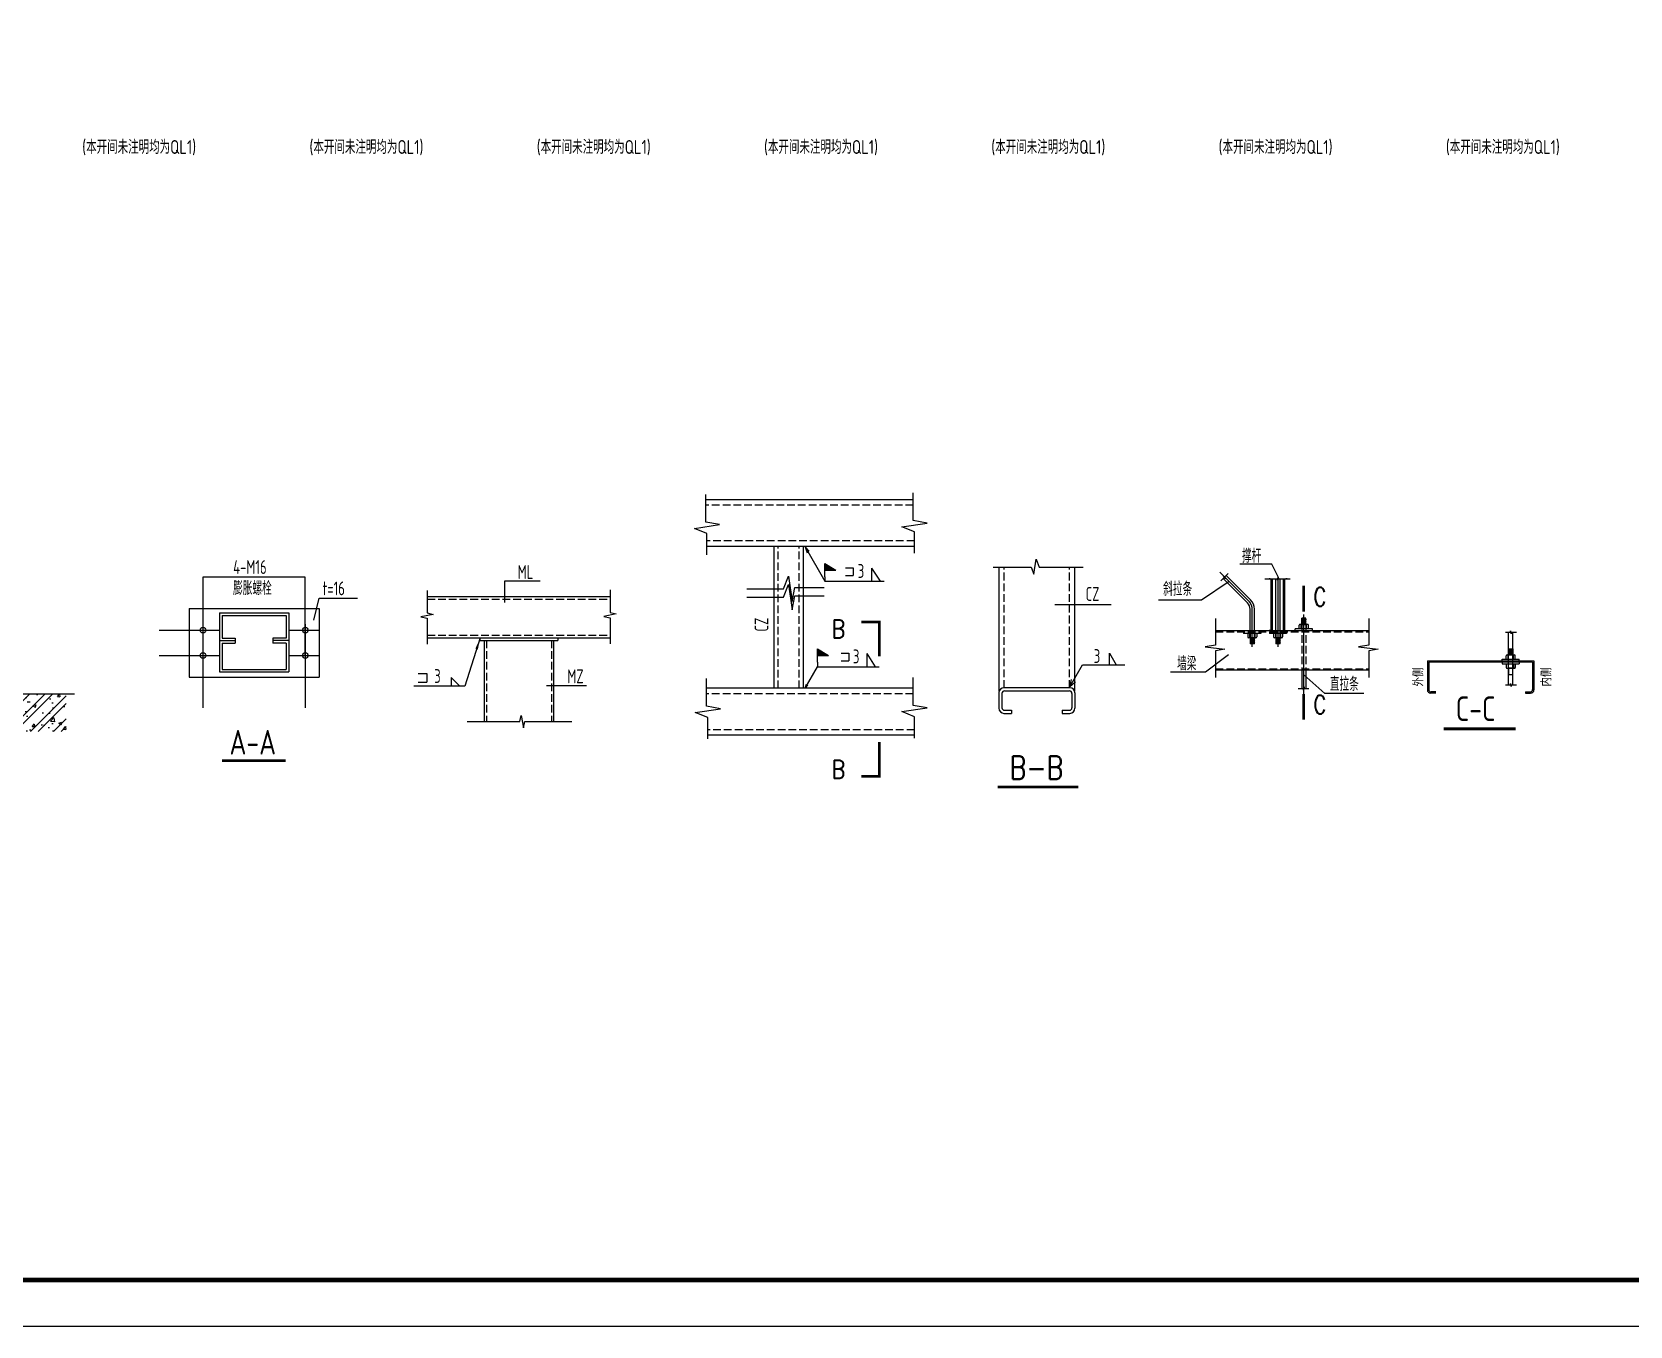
# Model space of a CAD drawing. Extents: x 8844666 to 9156203, y 1662182 to 2655606.
# Drawn here: x 9033289 to 9085320, y 1889019 to 1931153 of the extents above; entities that cross this region are included whole.
import ezdxf
from ezdxf.enums import TextEntityAlignment as Align

# ---------------------------------------------------------------- set-up
doc = ezdxf.new("R2010")
doc.units = 0
doc.header["$LTSCALE"] = 1000
doc.header["$MEASUREMENT"] = 0
for name, pattern in [('DASH', [0.35, 0.25, -0.1]), ('DASHDOT', [25.4, 12.7, -6.35, 0, -6.35]), ('DOTE', [2.42, 2, -0.2, 0.02, -0.2])]:
    doc.linetypes.add(name, pattern=pattern)
doc.layers.get('0').update_dxf_attribs({"linetype": 'CONTINUOUS'})
for name, color, linetype in [('03', 3, 'CONTINUOUS'), ('D', 4, 'CONTINUOUS'), ('DHX', 1, 'DASHDOT'), ('DIM', 3, 'CONTINUOUS'), ('DOTE', 8, 'DOTE'), ('L3', 3, 'CONTINUOUS'), ('PUB_TEXT', 7, 'CONTINUOUS'), ('PUB_TITLE', 4, 'CONTINUOUS'), ('一般文字', 6, 'CONTINUOUS'), ('标注文字', 3, 'CONTINUOUS')]:
    doc.layers.add(name, color=color, linetype=linetype)
doc.styles.add('_HZTXT', font='atssdeng.shx', dxfattribs={"width": 0.8, "bigfont": 'atssdchn.shx'})
doc.styles.add('_TXT', font='SIMPLEX.shx', dxfattribs={"width": 0.6})
doc.styles.add('ROMANS', font='romans.shx', dxfattribs={"width": 0.75, "height": 300, "bigfont": 'hztxt.shx'})
doc.styles.add('TSSD_REIN', font='atssdeng.shx', dxfattribs={"width": 0.7, "bigfont": 'atssdchn.shx'})

# ---------------------------------------------------------------- blocks, each defined once
blk = doc.blocks.new('*X26')
at = {"color": 0}
for p, q in [((20847, 8048), (20858, 8059)), ((20849, 8033), (20878, 8062)), ((20851, 8017), (20898, 8064)), ((20861, 8009), (20918, 8066)), ((20881, 8012), (20920, 8050)), ((20901, 8014), (20922, 8035)), ((20921, 8017), (20924, 8019))]:
    blk.add_line(p, q, dxfattribs=at)
blk = doc.blocks.new('*X25')
at = {"color": 0}
for p, q in [((20622, 8017), (20636, 8031)), ((20624, 8002), (20656, 8034)), ((20626, 7986), (20676, 8036)), ((20639, 7981), (20692, 8035)), ((20659, 7984), (20694, 8020)), ((20679, 7986), (20696, 8004))]:
    blk.add_line(p, q, dxfattribs=at)
blk = doc.blocks.new('*X27')
at = {"color": 0}
for p, q in [((22073, 7790), (22086, 7802)), ((22085, 7787), (22100, 7802)), ((22099, 7787), (22114, 7802)), ((22113, 7787), (22128, 7802)), ((22127, 7787), (22142, 7802)), ((22142, 7787), (22157, 7802)), ((22156, 7787), (22171, 7802)), ((22170, 7787), (22185, 7802)), ((22184, 7787), (22199, 7802)), ((22198, 7787), (22213, 7802)), ((22212, 7787), (22227, 7802)), ((22226, 7787), (22241, 7802)), ((22241, 7787), (22256, 7802)), ((22255, 7787), (22270, 7802)), ((22269, 7787), (22284, 7802)), ((22283, 7787), (22298, 7802)), ((22297, 7787), (22312, 7802)), ((22311, 7787), (22326, 7802)), ((22325, 7787), (22340, 7802)), ((22340, 7787), (22355, 7802)), ((22354, 7787), (22369, 7802)), ((22368, 7787), (22383, 7802)), ((22382, 7787), (22397, 7802)), ((22396, 7787), (22411, 7802)), ((22410, 7787), (22425, 7802)), ((22424, 7787), (22439, 7802)), ((22439, 7787), (22454, 7802)), ((22453, 7787), (22468, 7802)), ((22467, 7787), (22482, 7802)), ((22481, 7787), (22496, 7802)), ((22495, 7787), (22510, 7802)), ((22509, 7787), (22524, 7802)), ((22523, 7787), (22538, 7802)), ((22538, 7787), (22553, 7802)), ((22552, 7787), (22567, 7802)), ((22566, 7787), (22581, 7802)), ((22580, 7787), (22595, 7802)), ((22594, 7787), (22609, 7802)), ((22608, 7787), (22623, 7802)), ((22622, 7787), (22626, 7791))]:
    blk.add_line(p, q, dxfattribs=at)
blk = doc.blocks.new('*X28')
at = {"color": 0}
for p, q in [((20622, 8017), (20636, 8031)), ((20624, 8002), (20656, 8034)), ((20626, 7986), (20676, 8036)), ((20639, 7981), (20692, 8035)), ((20659, 7984), (20694, 8020)), ((20679, 7986), (20696, 8004))]:
    blk.add_line(p, q, dxfattribs=at)
blk = doc.blocks.new('XHFY')
for p, q in [((0, 2.53), (0, 4.03)), ((0, 4.03), (2.5, 2.53)), ((0, 1.03), (0, 2.53)), ((0, 2.53), (2.5, 2.53)), ((0, 1.03), (0, 0))]:
    blk.add_line(p, q)
for points in [[(2.5, 2.53), (0, 2.53), (0, 4.03), (2.5, 2.53)], [(0, 4.03), (2.5, 2.53), (0, 4.03), (2.5, 2.53)], [(2.5, 2.53), (0, 2.53), (0, 4.03), (0, 2.53)]]:
    blk.add_solid(points)

msp = doc.modelspace()

# ---------------------------------------------------------------- hatches: boundary and pattern name
h = msp.add_hatch()
h.set_pattern_fill('ANSI32', color=256, scale=1410.87744, style=0)
h.set_pattern_definition([(45, (1477302.9, -9673792.17), (-374.115377, 374.115377), []), (45, (1477552.3, -9673792.17), (-374.115377, 374.115377), [])])
h.paths.add_polyline_path([(9034404.4, 1909600), (9032655.2, 1909600), (9028422.5, 1909600), (9027386.8, 1909600), (9027386.8, 1908375.6), (9034404.4, 1908375.6)])
h = msp.add_hatch()
h.set_pattern_fill('AR-CONC', color=256, scale=141.087744, style=0)
h.set_pattern_definition([(50, (1477302.9, -9673792.2), (1011.96621, -88.53557), [105.81581, -1163.97389]), (355, (1477302.9, -9673792.2), (-195.76113, 1061.25091), [84.65265, -931.17911]), (100.4514, (1477387.2, -9673799.5), (816.205835, 972.714696), [89.929596, -989.22559]), (46.1842, (1477302.9, -9673510), (1505.74632, -233.52704), [158.72371, -1745.96083]), (96.6356, (1477428.4, -9673529.5), (1318.69453, 1374.36093), [134.8944, -1483.83815]), (351.1842, (1477302.9, -9673510), (1318.69345, 1374.36196), [126.97897, -1396.76867]), (21, (1477444, -9673580.5), (842.162694, -568.04591), [105.81581, -1163.97389]), (326, (1477444, -9673580.5), (343.28811, 1023.09784), [84.65265, -931.17911]), (71.4514, (1477514.2, -9673627.9), (1185.45115, 455.051), [89.929596, -989.22559]), (37.5, (1477302.9, -9673792.17), (17.156066, 469.672428), [0, -919.89209, 0, -945.287885, 0, -934.706304]), (7.5, (1477302.9, -9673792.17), (371.158876, 556.466586), [0, -538.955182, 0, -898.72893, 0, -356.246554]), (327.5, (1476988.3, -9673792.17), (753.158032, -31.82216), [0, -352.71936, 0, -1100.484403, 0, -1460.25815]), (317.5, (1476847.2, -9673792.2), (822.80421, 141.23586), [0, -458.535168, 0, -730.834514, 0, -1036.99492])])
h.paths.add_polyline_path([(9034404.4, 1909600), (9032655.2, 1909600), (9028422.5, 1909600), (9027386.8, 1909600), (9027386.8, 1908375.6), (9034404.4, 1908375.6)])

# ---------------------------------------------------------------- linework, layer by layer
at = {"const_width": 93.3}
msp.add_lwpolyline([(9064730.4, 1906571.6), (9067354.4, 1906571.6)], dxfattribs=at)
at = {"layer": '03'}
msp.add_line((9033200.6, 1909600), (9034518.2, 1909600), dxfattribs=at)
at = {"layer": '03', "const_width": 84.7}
for points in [[(9074689.9, 1913121.4), (9074689.9, 1912281.6)], [(9060880.8, 1910823.2), (9060880.8, 1911943.7), (9060287.8, 1911943.7)], [(9074689.9, 1908758.3), (9074689.9, 1909598.1)], [(9060880.8, 1908034.7), (9060880.8, 1906914.2), (9060287.8, 1906914.2)]]:
    msp.add_lwpolyline(points, dxfattribs=at)
at = {"layer": 'D'}
for p, q in [((9055226, 1915193.3), (9055226, 1916095.9)), ((9055226, 1915927.5), (9061978.9, 1915927.5)), ((9061978.9, 1915245.8), (9061978.9, 1916148.3)), ((9054856.5, 1914988.2), (9055677.6, 1915111.3)), ((9055267.1, 1914824.1), (9054856.5, 1914988.2)), ((9055677.6, 1915111.3), (9055226, 1915193.3)), ((9055267.1, 1914126.7), (9055267.1, 1914824.1)), ((9061609.4, 1915040.6), (9062430.5, 1915163.7)), ((9062019.9, 1914876.5), (9061609.4, 1915040.6)), ((9062430.5, 1915163.7), (9061978.9, 1915245.8)), ((9062019.9, 1914179.1), (9062019.9, 1914876.5)), ((9062022.3, 1914400), (9055267.1, 1914400)), ((9057456.8, 1909783.6), (9057456.8, 1914400)), ((9058404.5, 1909783.6), (9058404.5, 1914400)), ((9058460, 1914387.8), (9059107.1, 1913267)), ((9058460, 1914387.8), (9058589.4, 1914244.5)), ((9058460, 1914387.8), (9058530.3, 1914193.9)), ((9059780.8, 1913707.4), (9060031.6, 1913707.4)), ((9060031.6, 1913707.4), (9060031.6, 1913456.5)), ((9064586.7, 1913725.7), (9065825.9, 1913725.7)), ((9064777.7, 1909680.6), (9064777.7, 1913725.7)), ((9065825.9, 1913725.7), (9065913.1, 1913494.1)), ((9065913.1, 1913494.1), (9065982.8, 1913987)), ((9065982.8, 1913987), (9066087.4, 1913725.7)), ((9066087.4, 1913725.7), (9067516.2, 1913725.7)), ((9067240.6, 1909680.7), (9067240.6, 1913725.7)), ((9073661.3, 1913823.6), (9072610.2, 1913823.6)), ((9073859.4, 1913409.9), (9073661.3, 1913823.6)), ((9048680.7, 1912576.1), (9048680.7, 1913280.3)), ((9048680.7, 1913280.3), (9049838.7, 1913280.3)), ((9057752.7, 1913021.7), (9057916.8, 1913432.2)), ((9057916.8, 1913432.2), (9058039.9, 1912611.1)), ((9059107.2, 1913266.9), (9061036.3, 1913266.9)), ((9059780.8, 1913456.5), (9060031.6, 1913456.5)), ((9060624.4, 1913698.5), (9060624.4, 1913266.9)), ((9060624.4, 1913698.5), (9060900.3, 1913266.9)), ((9072269.6, 1913257.5), (9071369.1, 1912656.4)), ((9072106.2, 1913390.7), (9072002.3, 1913286.6)), ((9072867.5, 1912561.1), (9072071.8, 1913356.1)), ((9072146.4, 1913361.3), (9072088.7, 1913448.7)), ((9072088.7, 1913448.7), (9072132.4, 1913416.8)), ((9072106.2, 1913390.7), (9072146.4, 1913361.3)), ((9072132.4, 1913416.8), (9072240.1, 1913524.7)), ((9072966.4, 1912660.1), (9072170.7, 1913455.2)), ((9073434.5, 1913351.1), (9073839, 1913351.1)), ((9073607.4, 1913351.1), (9073565.4, 1913351.1)), ((9073635.4, 1911668.3), (9073635.4, 1913351.1)), ((9073677.4, 1911668.3), (9073677.4, 1913351.1)), ((9073789.4, 1911668.3), (9073789.4, 1913351.1)), ((9073839, 1913351.1), (9073845.7, 1913301.9)), ((9073845.7, 1913301.9), (9073866.8, 1913404.5)), ((9073866.8, 1913404.5), (9073875.2, 1913351.1)), ((9073875.2, 1913351.1), (9074258.1, 1913351.1)), ((9073929.3, 1911668.3), (9073929.3, 1913351.1)), ((9074041.3, 1911668.3), (9074041.3, 1913351.1)), ((9074083.3, 1911668.3), (9074083.3, 1913351.1)), ((9074153.3, 1913351.1), (9074111.3, 1913351.1)), ((9042468.5, 1911997.8), (9042640.7, 1912714.6)), ((9042640.7, 1912714.6), (9043890.7, 1912714.6)), ((9046161.6, 1912972.8), (9046161.6, 1912237.3)), ((9046161.6, 1912773.8), (9052119, 1912773.8)), ((9052119, 1912985.9), (9052119, 1912250.5)), ((9056561.3, 1913021.7), (9057752.7, 1913021.7)), ((9056561.3, 1912747.8), (9057752.7, 1912747.8)), ((9057752.7, 1912747.8), (9057916.8, 1913158.4)), ((9057916.8, 1913158.4), (9058039.9, 1912337.3)), ((9058039.9, 1912611.1), (9058121.9, 1913062.7)), ((9058039.9, 1912337.3), (9058121.9, 1912788.9)), ((9058121.9, 1913062.7), (9059087.4, 1913062.7)), ((9058121.9, 1912788.9), (9059087.4, 1912788.9)), ((9038405.7, 1912382.4), (9038405.7, 1910146.2)), ((9038405.7, 1912382.4), (9042638.4, 1912382.4)), ((9039393.4, 1912241.4), (9041650.8, 1912241.4)), ((9039393.4, 1912241.4), (9039393.4, 1910314.1)), ((9039478, 1912156.7), (9041566.1, 1912156.7)), ((9039478, 1912156.7), (9039478, 1911420.8)), ((9041566.1, 1912156.7), (9041566.1, 1911420.8)), ((9041650.8, 1912241.4), (9041650.8, 1910314.1)), ((9042638.4, 1912382.4), (9042638.4, 1910146.2)), ((9046352, 1912190), (9045949.9, 1912108.2)), ((9046161.6, 1912237.3), (9046352, 1912190)), ((9052309.5, 1912203.1), (9051907.4, 1912121.3)), ((9052119, 1912250.5), (9052309.5, 1912203.1)), ((9066589.7, 1912512.8), (9068430.8, 1912512.8)), ((9071369.1, 1912656.4), (9069963.9, 1912656.4)), ((9072949.6, 1911668.3), (9072949.6, 1912363.1)), ((9073089.5, 1911668.3), (9073089.5, 1912363.1)), ((9045949.9, 1912108.2), (9046161.6, 1912068.1)), ((9046161.6, 1912068.1), (9046161.6, 1911221.6)), ((9051907.4, 1912121.3), (9052119, 1912081.2)), ((9052119, 1912081.2), (9052119, 1911234.8)), ((9071826.5, 1912054.5), (9071826.5, 1911191.2)), ((9071826.5, 1911668.3), (9076818.4, 1911668.3)), ((9072739.6, 1911626.3), (9072739.6, 1911570.3)), ((9072949.6, 1911668.3), (9072950.9, 1911227.4)), ((9073089.5, 1911227.4), (9073089.5, 1911668.3)), ((9073299.5, 1911626.3), (9073299.5, 1911570.3)), ((9073607.4, 1911668.3), (9073565.4, 1911668.3)), ((9073579.4, 1911626.3), (9073579.4, 1911570.3)), ((9073789.4, 1911668.3), (9073790.7, 1911227.4)), ((9073929.3, 1911227.4), (9073929.3, 1911668.3)), ((9074139.3, 1911626.3), (9074139.3, 1911570.3)), ((9074979.1, 1911724.3), (9074419.2, 1911724.3)), ((9074419.2, 1911668.3), (9074419.2, 1911724.3)), ((9074550.8, 1911724.3), (9074550.8, 1911836.3)), ((9074819.5, 1911864.3), (9074578.8, 1911864.3)), ((9074613.5, 1911724.3), (9074613.5, 1911864.3)), ((9074769.1, 1912067.2), (9074629.2, 1912067.2)), ((9074629.2, 1911864.3), (9074629.2, 1912067.2)), ((9074629.2, 1912067.2), (9074629.2, 1911864.3)), ((9074629.2, 1911864.3), (9074769.1, 1911864.3)), ((9074769.1, 1911864.3), (9074769.1, 1912067.2)), ((9074784.8, 1911724.3), (9074784.8, 1911864.3)), ((9074847.5, 1911724.3), (9074847.5, 1911836.3)), ((9074979.1, 1911668.3), (9074979.1, 1911724.3)), ((9076818.4, 1912054.5), (9076818.4, 1911191.2)), ((9081427.5, 1911655.2), (9081419.1, 1911601.8)), ((9081448.6, 1911552.6), (9081427.5, 1911655.2)), ((9039393.4, 1911336.1), (9039907.8, 1911336.1)), ((9039478, 1911420.8), (9039907.8, 1911420.8)), ((9039478, 1911251.5), (9039907.8, 1911251.5)), ((9039478, 1911251.5), (9039478, 1910398.8)), ((9039907.8, 1911420.8), (9039907.8, 1911251.5)), ((9041566.1, 1911420.8), (9041136.3, 1911420.8)), ((9041136.3, 1911420.8), (9041136.3, 1911251.5)), ((9041650.8, 1911336.1), (9041136.3, 1911336.1)), ((9041566.1, 1911251.5), (9041136.3, 1911251.5)), ((9041566.1, 1911251.5), (9041566.1, 1910398.8)), ((9046161.6, 1911424.8), (9052119, 1911424.8)), ((9047883.5, 1911424.8), (9047377.9, 1909850.9)), ((9047872.3, 1911424.8), (9047872.3, 1911340.2)), ((9047872.3, 1911340.2), (9050411.9, 1911340.2)), ((9048013.4, 1911340.2), (9048013.4, 1908704.6)), ((9050270.8, 1911340.2), (9050270.8, 1908704.6)), ((9050411.9, 1911424.8), (9050411.9, 1911340.2)), ((9071826.5, 1911191.2), (9071484.4, 1911136)), ((9071484.4, 1911136), (9072124.8, 1911054.1)), ((9073299.5, 1911570.3), (9072739.6, 1911570.3)), ((9072871.2, 1911570.3), (9072871.2, 1911458.4)), ((9073139.9, 1911430.4), (9072899.2, 1911430.4)), ((9072933.9, 1911570.3), (9072933.9, 1911430.4)), ((9072949.6, 1911430.4), (9073089.5, 1911430.4)), ((9073089.5, 1911227.4), (9072949.6, 1911227.4)), ((9073105.2, 1911570.3), (9073105.2, 1911430.4)), ((9073167.9, 1911570.3), (9073167.9, 1911458.4)), ((9074139.3, 1911570.3), (9073579.4, 1911570.3)), ((9073711, 1911570.3), (9073711, 1911458.4)), ((9073979.7, 1911430.4), (9073739, 1911430.4)), ((9073773.7, 1911570.3), (9073773.7, 1911430.4)), ((9073789.4, 1911430.4), (9073929.3, 1911430.4)), ((9073929.3, 1911227.4), (9073789.4, 1911227.4)), ((9073945, 1911570.3), (9073945, 1911430.4)), ((9074007.7, 1911570.3), (9074007.7, 1911458.4)), ((9076818.4, 1911191.2), (9076476.4, 1911136)), ((9076476.4, 1911136), (9077116.8, 1911054.1)), ((9081419.1, 1911601.8), (9081266.7, 1911601.8)), ((9081365, 1910868.7), (9081365, 1911601.8)), ((9081455.3, 1911601.8), (9081448.6, 1911552.6)), ((9081619.2, 1911601.8), (9081455.3, 1911601.8)), ((9081504.9, 1910868.7), (9081504.9, 1911601.8)), ((9059639.4, 1910924.4), (9059890.3, 1910924.4)), ((9059639.4, 1910673.6), (9059890.3, 1910673.6)), ((9059890.3, 1910924.4), (9059890.3, 1910673.6)), ((9060467.9, 1910915.5), (9060467.9, 1910484)), ((9060467.9, 1910915.5), (9060743.8, 1910484)), ((9068369.2, 1910546.1), (9068369.2, 1910923.6)), ((9068369.2, 1910923.6), (9068583.7, 1910546.1)), ((9072124.8, 1911054.1), (9071826.5, 1911002.4)), ((9071826.5, 1911002.4), (9071826.5, 1910131.2)), ((9077116.8, 1911054.1), (9076818.4, 1911002.4)), ((9076818.4, 1911002.4), (9076818.4, 1910131.2)), ((9078721.7, 1910672.7), (9078721.7, 1909735)), ((9078721.7, 1910672.7), (9082191.6, 1910672.7)), ((9078763.7, 1910630.8), (9078763.7, 1909749)), ((9082149.6, 1910630.8), (9078763.7, 1910630.8)), ((9081155, 1910728.7), (9081714.9, 1910728.7)), ((9081155, 1910672.7), (9081155, 1910728.7)), ((9081155, 1910630.8), (9081155, 1910574.8)), ((9081286.6, 1910728.7), (9081286.6, 1910840.7)), ((9081314.6, 1910868.7), (9081555.3, 1910868.7)), ((9081349.3, 1910728.7), (9081349.3, 1910868.7)), ((9081365, 1910868.7), (9081365, 1911071.7)), ((9081365, 1911071.7), (9081504.9, 1911071.7)), ((9081365, 1910434.8), (9081365, 1910868.7)), ((9081504.9, 1910868.7), (9081365, 1910868.7)), ((9081504.9, 1911071.7), (9081504.9, 1910868.7)), ((9081504.9, 1910434.8), (9081504.9, 1910868.7)), ((9081520.6, 1910728.7), (9081520.6, 1910868.7)), ((9081583.3, 1910728.7), (9081583.3, 1910840.7)), ((9081714.9, 1910672.7), (9081714.9, 1910728.7)), ((9081714.9, 1910630.8), (9081714.9, 1910574.8)), ((9082149.6, 1910630.8), (9082149.6, 1909749)), ((9082191.6, 1910672.7), (9082191.6, 1909735)), ((9038405.7, 1910146.2), (9042638.4, 1910146.2)), ((9039393.4, 1910314.1), (9041650.8, 1910314.1)), ((9039478, 1910398.8), (9041566.1, 1910398.8)), ((9045861.2, 1910268.5), (9046143.3, 1910268.5)), ((9046143.3, 1910268.5), (9046143.3, 1909986.3)), ((9047222.8, 1909850.9), (9046940.7, 1910133)), ((9046940.7, 1910133), (9046940.7, 1909850.9)), ((9055253.4, 1909200.8), (9055253.4, 1910103.3)), ((9058459.4, 1909783.6), (9058863.7, 1910484)), ((9058863.7, 1910484), (9060876.2, 1910484)), ((9061978.9, 1909227.8), (9061978.9, 1910130.4)), ((9067085.4, 1909826.8), (9067493.6, 1910546.1)), ((9067085.4, 1909826.8), (9067135.4, 1910071.9)), ((9067493.6, 1910546.1), (9068873.4, 1910546.1)), ((9071498.5, 1910306.5), (9070355.6, 1910306.5)), ((9071826.5, 1910380.6), (9076818.4, 1910380.6)), ((9074629.2, 1910380.6), (9074629.2, 1909774.2)), ((9074699.2, 1910218.8), (9075381.9, 1909612.8)), ((9074769.1, 1910380.6), (9074769.1, 1909774.2)), ((9081155, 1910574.8), (9081714.9, 1910574.8)), ((9081286.6, 1910574.8), (9081286.6, 1910462.8)), ((9081314.6, 1910434.8), (9081555.3, 1910434.8)), ((9081349.3, 1910574.8), (9081349.3, 1910434.8)), ((9081504.9, 1910434.8), (9081365, 1910434.8)), ((9081365, 1910434.8), (9081365, 1910231.8)), ((9081365, 1909887), (9081365, 1910434.8)), ((9081365, 1910231.8), (9081504.9, 1910231.8)), ((9081504.9, 1910231.8), (9081504.9, 1910434.8)), ((9081504.9, 1909887), (9081504.9, 1910434.8)), ((9081520.6, 1910574.8), (9081520.6, 1910434.8)), ((9081583.3, 1910574.8), (9081583.3, 1910462.8)), ((9027312.9, 1909600), (9034673.5, 1909600)), ((9047377.9, 1909850.9), (9045721.5, 1909850.9)), ((9045861.2, 1909986.3), (9046143.3, 1909986.3)), ((9051343.1, 1909859.9), (9050038.3, 1909859.9)), ((9061978.9, 1909783.6), (9055266.3, 1909783.6)), ((9058459.4, 1909783.6), (9058505.4, 1909916.8)), ((9058459.4, 1909783.6), (9058552, 1909886.4)), ((9064770.6, 1909632.5), (9064770.6, 1909134.1)), ((9064870.3, 1909615.8), (9064870.3, 1909150.7)), ((9067081.6, 1909798.6), (9064943.8, 1909798.6)), ((9064953.3, 1909698.9), (9067065, 1909698.9)), ((9067085.4, 1909826.8), (9067264.7, 1909997.5)), ((9067148, 1909615.8), (9067148, 1909150.7)), ((9067247.7, 1909632.5), (9067247.7, 1909134.1)), ((9074514.9, 1909774.2), (9074678.8, 1909774.2)), ((9074678.8, 1909774.2), (9074685.6, 1909725.1)), ((9074685.6, 1909725.1), (9074706.6, 1909827.7)), ((9074706.6, 1909827.7), (9074715, 1909774.2)), ((9074715, 1909774.2), (9074867.4, 1909774.2)), ((9076652.6, 1909612.8), (9075381.9, 1909612.8)), ((9079001.6, 1909623), (9078833.7, 1909623)), ((9079001.6, 1909665), (9078847.7, 1909665)), ((9081419.1, 1909887), (9081266.7, 1909887)), ((9081427.5, 1909940.4), (9081419.1, 1909887)), ((9081448.6, 1909837.8), (9081427.5, 1909940.4)), ((9081455.3, 1909887), (9081448.6, 1909837.8)), ((9081619.2, 1909887), (9081455.3, 1909887)), ((9081911.7, 1909665), (9082065.7, 1909665)), ((9081911.7, 1909665), (9081911.7, 1909623)), ((9081911.7, 1909623), (9082079.7, 1909623)), ((9054883.9, 1908995.7), (9055705, 1909118.7)), ((9055705, 1909118.7), (9055253.4, 1909200.8)), ((9061609.4, 1909022.7), (9062430.5, 1909145.8)), ((9062430.5, 1909145.8), (9061978.9, 1909227.8)), ((9064953.3, 1909067.6), (9065185.9, 1909067.6)), ((9065185.9, 1909067.6), (9065185.9, 1908968)), ((9066832.4, 1909067.6), (9067065, 1909067.6)), ((9066832.4, 1909067.6), (9066832.4, 1908968)), ((9047460, 1908704.6), (9049168.9, 1908704.6)), ((9049168.9, 1908704.6), (9049216.3, 1908895.1)), ((9049216.3, 1908895.1), (9049298.1, 1908493)), ((9049298.1, 1908493), (9049338.2, 1908704.6)), ((9049338.2, 1908704.6), (9050863.1, 1908704.6)), ((9055294.5, 1908831.6), (9054883.9, 1908995.7)), ((9055294.5, 1908134.1), (9055294.5, 1908831.6)), ((9062019.9, 1908858.6), (9061609.4, 1909022.7)), ((9062019.9, 1908161.1), (9062019.9, 1908858.6)), ((9064936.7, 1908968), (9065185.9, 1908968)), ((9066832.4, 1908968), (9067081.6, 1908968)), ((9062022.3, 1908256.2), (9055294.5, 1908256.2))]:
    msp.add_line(p, q, dxfattribs=at)
at = {"layer": 'D', "linetype": 'DASH'}
for p, q in [((9061978.9, 1915747.8), (9055236.8, 1915747.8)), ((9062019.9, 1914579.7), (9055267.1, 1914579.7)), ((9057584.5, 1909783.6), (9057584.5, 1914400)), ((9058269.8, 1909783.6), (9058269.8, 1914400)), ((9064943.8, 1909798.6), (9064943.8, 1913725.7)), ((9067065.4, 1909798.6), (9067065.4, 1913725.7)), ((9046161.6, 1912689.2), (9052119, 1912689.2)), ((9071826.5, 1911626.3), (9076818.4, 1911626.3)), ((9074629.2, 1911864.3), (9074629.2, 1910380.6)), ((9074769.1, 1911864.3), (9074769.1, 1910380.6)), ((9046161.6, 1911509.5), (9052119, 1911509.5)), ((9048083.9, 1911340.2), (9048083.9, 1908704.6)), ((9050200.3, 1911340.2), (9050200.3, 1908704.6)), ((9071826.5, 1910418.6), (9076818.4, 1910418.6)), ((9061978.9, 1909603.9), (9055253.4, 1909603.9)), ((9062019.9, 1908435.9), (9055294.5, 1908435.9))]:
    msp.add_line(p, q, dxfattribs=at)
at = {"layer": 'D'}
msp.add_lwpolyline([(9042188.1, 1910851.6), (9042188.1, 1913396.7), (9038856, 1913396.7), (9038856, 1910851.6)], dxfattribs=at)
msp.add_lwpolyline([(9047883.5, 1911424.8, 0, 84.7, 0), (9047767.8, 1911064.6, 84.7, 84.7, 0)], format="xyseb", dxfattribs=at)
for centre in [(9038856, 1911677), (9042188.1, 1911677), (9038856, 1910851.6), (9042188.1, 1910851.6)]:
    msp.add_circle(centre, 90, dxfattribs=at)
for centre, radius, start, end in [((9059107.2, 1913267.1), 0.18, 210, 270), ((9072669.6, 1912363.1), 279.9, 0, 45.02515), ((9072669.6, 1912363.1), 419.9, 0, 45.02515), ((9074578.8, 1911836.3), 28, 90, 180), ((9074819.5, 1911836.3), 28, 0, 90), ((9074819.5, 1911836.3), 28, 0, 90), ((9072899.2, 1911458.4), 28, 180, 270), ((9073139.9, 1911458.4), 28, 270, 0), ((9073139.9, 1911458.4), 28, 270, 0), ((9073739, 1911458.4), 28, 180, 270), ((9073979.7, 1911458.4), 28, 270, 0), ((9073979.7, 1911458.4), 28, 270, 0), ((9081314.6, 1910840.7), 28, 90, 180), ((9081314.6, 1910840.7), 28, 90, 180), ((9081555.3, 1910840.7), 28, 0, 90), ((9081314.6, 1910462.8), 28, 180, 270), ((9081314.6, 1910462.8), 28, 180, 270), ((9081555.3, 1910462.8), 28, 270, 0), ((9064936.7, 1909632.5), 166.1, 90, 180), ((9064953.3, 1909615.8), 83.1, 90, 180), ((9067065, 1909615.8), 83.1, 0, 90), ((9067081.6, 1909632.5), 166.1, 0, 90), ((9078833.7, 1909735), 112, 180, 270), ((9078847.7, 1909749), 84, 180, 270), ((9082065.7, 1909749), 84, 270, 0), ((9082079.7, 1909735), 112, 270, 0), ((9064936.7, 1909134.1), 166.1, 180, 270), ((9064953.3, 1909150.7), 83.1, 180, 270), ((9067065, 1909150.7), 83.1, 270, 0), ((9067081.6, 1909134.1), 166.1, 270, 0)]:
    msp.add_arc(centre, radius, start, end, dxfattribs=at)
at = {"layer": 'DHX'}
for p, q in [((9072916.9, 1912610.6), (9071966.6, 1913560.1)), ((9073859.4, 1911133.3), (9073859.4, 1913409.9)), ((9073019.5, 1911133.3), (9073019.5, 1912363.1)), ((9074699.2, 1909603.4), (9074699.2, 1912187.7))]:
    msp.add_line(p, q, dxfattribs=at)
msp.add_arc((9072669.6, 1912363.1), 349.9, 0, 45.02515, dxfattribs=at)
at = {"layer": 'DIM'}
msp.add_line((9072242, 1910877.1), (9071498.5, 1910306.5), dxfattribs=at)
at = {"layer": 'DOTE', "color": 8, "linetype": 'DOTE', "ltscale": 1.5}
for p, q in [((9037430.4, 1911677), (9039393.4, 1911677)), ((9038856, 1911873.3), (9038856, 1909142.7)), ((9041650.8, 1911677), (9042638.4, 1911677)), ((9042188.1, 1911873.3), (9042188.1, 1909142.7)), ((9037430.4, 1910851.6), (9039393.4, 1910851.6)), ((9041650.8, 1910851.6), (9042638.4, 1910851.6))]:
    msp.add_line(p, q, dxfattribs=at)
at = {"layer": 'PUB_TITLE'}
msp.add_lwpolyline([(8903902.8, 1889019.1), (9156202.8, 1889019.1), (9156202.8, 1978119.1), (8903902.8, 1978119.1)], close=True, dxfattribs=at)
at = {"layer": 'PUB_TITLE', "const_width": 150}
msp.add_lwpolyline([(8907652.8, 1890519.1), (9154702.8, 1890519.1), (9154702.8, 1976619.1), (8907652.8, 1976619.1)], close=True, dxfattribs=at)
at = {"layer": '一般文字', "color": 2, "const_width": 93.3}
for points in [[(9079250.7, 1908463.3), (9081598.7, 1908463.3)], [(9041544.5, 1907428.1), (9039477.7, 1907428.1)]]:
    msp.add_lwpolyline(points, dxfattribs=at)

# ---------------------------------------------------------------- block references
at = {"layer": 'D', "xscale": 143.7605614885688, "yscale": 143.760561488336, "zscale": 143.7605614883944}
for p in [(9059107.2, 1913266.9), (9058863.7, 1910484)]:
    msp.add_blockref('XHFY', p, dxfattribs=at)
at = {"layer": 'D', "yscale": 2.799360000004526, "zscale": 2.799360000000001}
for name, p, xscale, rotation in [('*X27', (9095476.9, 1975007.3), -2.799360000004526, 90), ('*X27', (9095882.8, 1975007.3), -2.799360000004526, 90), ('*X25', (9089773.3, 1972132.6), -2.799359999853563, 97.12501634890182), ('*X26', (9088093.7, 1972132.6), -2.799359999853563, 97.12501634890182), ('*X26', (9088933.5, 1972132.6), -2.799359999853563, 97.12501634890182), ('*X28', (9066360.8, 1971137), 2.799359999853563, 262.8749836510982)]:
    msp.add_blockref(name, p, dxfattribs=dict(at, xscale=xscale, rotation=rotation))

# ---------------------------------------------------------------- texts
at = {"layer": 'D', "style": 'TSSD_REIN', "width": 0.7}
for s, p in [('撑杆', (9072685.5, 1913870.2)), ('4-M16', (9039839.7, 1913506.3)), ('ML', (9049101.5, 1913344.4)), ('3', (9060175.2, 1913378.5)), ('膨胀螺栓', (9039836.5, 1912817.9)), ('t=16', (9042752.2, 1912812)), ('斜拉条', (9070118.4, 1912793.2)), ('CZ', (9067592.2, 1912629)), ('3', (9060018.7, 1910595.6)), ('3', (9067858.9, 1910607.6)), ('墙梁', (9070573.5, 1910365)), ('3', (9046385.9, 1909956.9)), ('MZ', (9050720.4, 1909946.9)), ('直拉条', (9075544.4, 1909696.3))]:
    msp.add_text(s, height=450, dxfattribs=at).set_placement(p)
for s, height, p in [('CZ', 450, (9057267.8, 1911630.3)), ('外侧', 337.5, (9078592.2, 1909843.6)), ('内侧', 337.5, (9082761.2, 1909843.6))]:
    msp.add_text(s, height=height, rotation=90, dxfattribs=at).set_placement(p)
at = {"layer": 'L3', "style": 'ROMANS', "width": 0.8}
for p in [(9075219.6, 1912761.4), (9075219.6, 1909250.8)]:
    msp.add_text('C', height=600, dxfattribs=at).set_placement(p, align=Align.MIDDLE)
for p in [(9059325.1, 1911416), (9059325.1, 1906841.9)]:
    msp.add_text('B', height=600, dxfattribs=at).set_placement(p)
at = {"layer": 'PUB_TEXT', "style": '_TXT', "width": 0.8}
msp.add_text('B-B', height=746.5, dxfattribs=at).set_placement((9065125.3, 1906827))
at = {"layer": '一般文字', "color": 2, "style": '_HZTXT', "width": 0.8}
for s, p in [('C-C', (9079645.6, 1908718.7)), ('A-A', (9039721.9, 1907627.3))]:
    msp.add_text(s, height=800, dxfattribs=at).set_placement(p)
at = {"layer": '标注文字', "color": 6, "style": 'TSSD_REIN', "width": 0.8}
for p in [(9034923.3, 1927182.8), (9042323.3, 1927182.8), (9049723.3, 1927182.8), (9057123.3, 1927182.8), (9064523.3, 1927182.8), (9071923.3, 1927182.8), (9079323.3, 1927182.8)]:
    msp.add_text('(本开间未注明均为QL1)', height=450, dxfattribs=at).set_placement(p)

doc.saveas('drawing.dxf')
